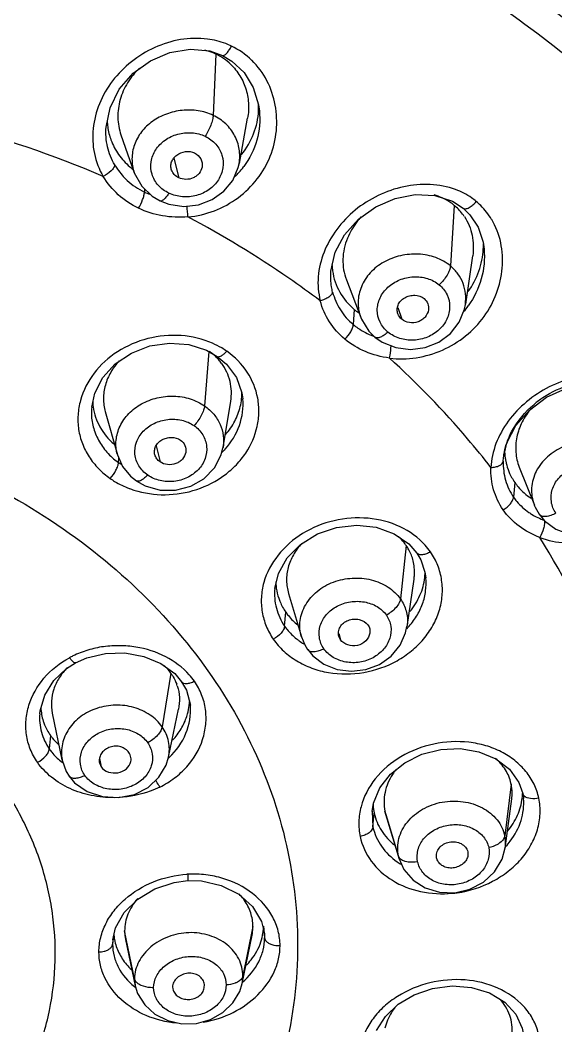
# Model space of a CAD drawing. Extents: x 0 to 1239, y 0 to 509.
# Drawn here: x 124.02 to 138.88, y 230.72 to 258.59 of the extents above; entities that cross this region are included whole.
import ezdxf

# ---------------------------------------------------------------- set-up
doc = ezdxf.new("R2010")
doc.units = 0
doc.header["$LTSCALE"] = 10
doc.header["$MEASUREMENT"] = 0
doc.layers.get('0').update_dxf_attribs({"linetype": 'CONTINUOUS'})

msp = doc.modelspace()

# ---------------------------------------------------------------- linework, layer by layer
at = {"color": 7, "linetype": 'Continuous'}
for p, q in [((128.735, 257.787), (129.277, 257.735)), ((129.277, 257.735), (129.633, 257.61)), ((129.633, 257.61), (129.633, 257.61)), ((130.655, 256.075), (130.655, 256.074)), ((130.099, 254.618), (130.326, 255.873)), ((126.817, 255.409), (127.186, 254.36)), ((130.093, 254.604), (130.095, 254.618)), ((127.902, 253.58), (127.902, 253.58)), ((136.01, 253.571), (136.31, 253.377)), ((136.31, 253.377), (136.31, 253.377)), ((136.376, 250.714), (136.571, 252.058)), ((136.886, 252.242), (136.886, 252.24)), ((133.068, 251.394), (133.465, 250.352)), ((136.367, 250.71), (136.367, 250.715)), ((133.464, 250.351), (133.464, 250.35)), ((133.858, 249.804), (133.858, 249.804)), ((129.19, 249.44), (129.487, 249.272)), ((129.487, 249.272), (129.487, 249.272)), ((130.196, 248.093), (130.196, 248.093)), ((126.004, 247.863), (126.004, 247.862)), ((129.647, 246.749), (129.859, 248.029)), ((126.38, 247.74), (126.718, 246.545)), ((129.647, 246.749), (129.645, 246.734)), ((137.425, 246.456), (137.521, 246.879)), ((137.419, 246.363), (137.425, 246.456)), ((137.425, 246.456), (137.426, 246.464)), ((137.861, 246.205), (138.281, 245.147)), ((127.243, 245.821), (127.242, 245.821)), ((138.417, 244.895), (138.416, 244.896)), ((134.391, 244.355), (134.801, 244.073)), ((134.725, 244.033), (134.711, 244.053)), ((134.738, 244.013), (134.725, 244.033)), ((134.801, 244.073), (135.023, 243.822)), ((135.023, 243.822), (135.023, 243.822)), ((134.753, 241.772), (134.944, 243.097)), ((135.273, 243.134), (135.273, 243.137)), ((131.081, 242.841), (131.081, 242.839)), ((131.464, 242.703), (131.822, 241.498)), ((134.71, 241.613), (134.747, 241.785)), ((132.906, 241.417), (132.861, 241.51)), ((131.994, 241.144), (131.993, 241.144)), ((125.56, 240.781), (125.56, 240.781)), ((128.499, 240.254), (128.499, 240.254)), ((128.137, 238.162), (128.41, 239.49)), ((128.741, 239.588), (128.74, 239.608)), ((124.911, 239.38), (125.18, 238.094)), ((125.183, 238.095), (125.186, 238.079)), ((126.221, 238.006), (126.269, 237.894)), ((125.377, 237.638), (125.377, 237.638)), ((137.637, 237.42), (137.632, 237.442)), ((137.473, 235.639), (137.653, 237.008)), ((137.958, 237.159), (137.958, 237.159)), ((137.98, 237.016), (137.98, 237.017)), ((133.781, 236.667), (133.78, 236.66)), ((133.782, 236.66), (133.821, 236.887)), ((134.137, 236.67), (134.161, 236.576)), ((134.161, 236.576), (134.532, 235.343)), ((136.435, 235.543), (136.439, 235.448)), ((137.387, 235.337), (137.472, 235.651)), ((135.576, 235.347), (135.57, 235.37)), ((130.468, 234.022), (130.714, 233.612)), ((130.714, 233.612), (130.795, 233.274)), ((126.589, 233.101), (126.667, 233.435)), ((126.59, 233.106), (126.589, 233.101)), ((126.943, 233.115), (127.214, 231.824)), ((130.177, 231.894), (130.451, 233.232)), ((130.794, 233.279), (130.795, 233.274)), ((127.212, 231.83), (127.213, 231.824)), ((128.247, 231.795), (128.252, 231.74)), ((129.126, 231.768), (129.135, 231.865))]:
    msp.add_line(p, q, dxfattribs=at)
at = {"color": 9, "linetype": 'Continuous'}
for p, q in [((129.447, 257.648), (129.373, 255.951)), ((128.278, 254.76), (128.419, 254.221)), ((127.472, 253.909), (127.469, 253.825)), ((136.058, 253.456), (135.953, 251.778)), ((134.49, 250.626), (134.604, 250.299)), ((133.286, 250.572), (133.26, 250.153)), ((129.249, 249.407), (129.134, 247.899)), ((127.797, 246.796), (127.9, 246.347)), ((126.749, 246.33), (126.756, 246.457)), ((137.736, 245.78), (137.704, 245.367)), ((134.725, 244.033), (134.568, 242.548)), ((131.355, 241.794), (131.385, 242.183)), ((132.855, 241.595), (132.906, 241.417)), ((128.2, 240.494), (127.959, 239.005)), ((124.858, 238.767), (124.829, 238.391)), ((126.223, 238.13), (126.269, 237.894)), ((137.637, 237.42), (137.459, 235.983)), ((133.78, 236.66), (133.805, 236.23)), ((134.512, 235.423), (134.137, 236.67)), ((133.805, 236.23), (133.84, 236.61)), ((134.532, 235.343), (134.512, 235.423)), ((127.193, 232.024), (126.918, 233.352)), ((130.476, 233.474), (130.198, 232.101)), ((130.769, 233.484), (130.8, 233.153)), ((126.599, 233.142), (126.584, 232.979)), ((126.589, 233.101), (126.584, 232.979)), ((130.795, 233.274), (130.8, 233.153))]:
    msp.add_line(p, q, dxfattribs=at)
at = {"color": 7, "linetype": 'Continuous'}
for points in [[(126.403, 255.627), (126.514, 256.163), (126.768, 256.675), (127.152, 257.119), (127.633, 257.464), (128.173, 257.692), (128.735, 257.787)], [(129.633, 257.61), (129.892, 257.457), (130.231, 257.139), (130.485, 256.726), (130.633, 256.241), (130.655, 256.075)], [(127.902, 253.58), (128.148, 253.488), (128.557, 253.429), (128.965, 253.474), (129.344, 253.617), (129.668, 253.847), (129.919, 254.149), (130.071, 254.506), (130.093, 254.604)], [(127.186, 254.36), (127.393, 253.985), (127.682, 253.709), (127.902, 253.58)], [(132.638, 251.633), (132.76, 252.155), (133.02, 252.643), (133.401, 253.077), (133.88, 253.42), (134.418, 253.649), (134.978, 253.756), (135.522, 253.731), (136.01, 253.571)], [(136.31, 253.377), (136.495, 253.195), (136.72, 252.849), (136.858, 252.436), (136.886, 252.24)], [(133.858, 249.804), (134.062, 249.663), (134.437, 249.513), (134.842, 249.464), (135.25, 249.518), (135.628, 249.669), (135.954, 249.907), (136.197, 250.219), (136.342, 250.581), (136.367, 250.71)], [(133.464, 250.35), (133.483, 250.304), (133.686, 249.974), (133.858, 249.804)], [(126.004, 247.863), (126.089, 248.248), (126.312, 248.684), (126.657, 249.064), (127.104, 249.362), (127.616, 249.559), (128.16, 249.638), (128.697, 249.596), (129.19, 249.44)], [(129.487, 249.272), (129.745, 249.053), (130.016, 248.682), (130.171, 248.26), (130.196, 248.093)], [(137.521, 246.879), (137.768, 247.353), (138.143, 247.784), (138.617, 248.139), (139.158, 248.385), (139.725, 248.508), (140.279, 248.504), (140.781, 248.375), (141.194, 248.123)], [(127.242, 245.821), (127.485, 245.685), (127.899, 245.567), (128.333, 245.563), (128.75, 245.672), (129.118, 245.882), (129.408, 246.18), (129.591, 246.545), (129.637, 246.736)], [(126.717, 246.545), (126.86, 246.221), (127.082, 245.95), (127.243, 245.821)], [(138.417, 244.895), (138.566, 244.718), (138.879, 244.485), (139.25, 244.342), (139.654, 244.299), (140.06, 244.355), (140.441, 244.509), (140.766, 244.753), (141.009, 245.068), (141.155, 245.429)], [(138.279, 245.151), (138.303, 245.093), (138.416, 244.896)], [(131.081, 242.839), (131.181, 243.253), (131.428, 243.685), (131.797, 244.061), (132.263, 244.35), (132.795, 244.53), (133.353, 244.593), (133.897, 244.535), (134.391, 244.355)], [(135.023, 243.822), (135.135, 243.629), (135.247, 243.295), (135.271, 243.137)], [(131.821, 241.5), (131.912, 241.278), (131.993, 241.144)], [(131.994, 241.144), (132.139, 240.97), (132.446, 240.739), (132.81, 240.593), (133.207, 240.543), (133.608, 240.591), (133.986, 240.732), (134.31, 240.962), (134.556, 241.264), (134.71, 241.613)], [(125.56, 240.781), (125.873, 240.919), (126.385, 241.041), (126.924, 241.054), (127.45, 240.958), (127.923, 240.761)], [(124.57, 239.367), (124.579, 239.449), (124.706, 239.884), (124.955, 240.286), (125.304, 240.617), (125.56, 240.781)], [(127.923, 240.761), (128.307, 240.478), (128.499, 240.254)], [(128.499, 240.254), (128.632, 240.017), (128.74, 239.608)], [(133.821, 236.887), (133.995, 237.314), (134.29, 237.695), (134.69, 238.01), (135.164, 238.244), (135.685, 238.379), (136.223, 238.402), (136.745, 238.316), (137.213, 238.121), (137.591, 237.829)], [(125.186, 238.079), (125.298, 237.767), (125.377, 237.638)], [(125.377, 237.638), (125.531, 237.456), (125.882, 237.21), (126.303, 237.071), (126.752, 237.044), (127.187, 237.132), (127.568, 237.327), (127.868, 237.605), (128.071, 237.945), (128.137, 238.164)], [(137.591, 237.829), (137.852, 237.463), (137.958, 237.159)], [(137.958, 237.159), (137.967, 237.115), (137.98, 237.017)], [(134.532, 235.343), (134.662, 235.055), (134.916, 234.757), (135.254, 234.541), (135.649, 234.423), (136.071, 234.407), (136.491, 234.502), (136.869, 234.703), (137.177, 234.99), (137.387, 235.337)], [(126.667, 233.435), (126.905, 233.858), (127.28, 234.231), (127.756, 234.518), (128.291, 234.695), (128.673, 234.744)], [(128.673, 234.744), (129.048, 234.734), (129.594, 234.611), (130.082, 234.365), (130.468, 234.022)], [(127.212, 231.83), (127.279, 231.614), (127.475, 231.299), (127.76, 231.042), (128.112, 230.863), (128.506, 230.774), (128.913, 230.787), (129.3, 230.894), (129.643, 231.085), (129.92, 231.351), (130.109, 231.673), (130.177, 231.894)], [(133.901, 230.586), (134.149, 230.976), (134.504, 231.316), (134.95, 231.579), (135.46, 231.751), (136.001, 231.823), (136.539, 231.783), (137.037, 231.63), (137.46, 231.378), (137.769, 231.046), (137.946, 230.656), (137.981, 230.457)]]:
    msp.add_lwpolyline(points, dxfattribs=at)
at = {"color": 9, "linetype": 'Continuous'}
for centre, radius, start, end in [((129.018, 256.039), 2.023, 45.3944, 64.7548), ((114.036, 225.335), 31.425, 66.9805, 75.2244), ((128.389, 255.912), 2.295, 317.7204, 322.6512), ((128.405, 255.899), 2.275, 322.658, 323.0288), ((128.374, 255.926), 2.315, 313.9297, 317.7228), ((128.305, 255.573), 1.938, 227.3264, 244.4386), ((128.348, 255.673), 2.047, 244.5465, 248.982), ((122.681, 252.806), 6.001, 3.1587, 6.0668), ((134.585, 252.031), 2.306, 319.0782, 323.7606), ((128.391, 247.426), 2.41, 59.6009, 66.3102), ((128.469, 247.563), 2.253, 55.2761, 59.5613), ((128.252, 248.016), 1.964, 317.0184, 317.476), ((128.259, 248.009), 1.953, 317.4761, 317.8674), ((127.795, 247.839), 1.836, 229.9291, 235.2642), ((128.22, 248.046), 2.007, 314.1052, 317.0094), ((127.807, 247.856), 1.857, 235.2703, 238.0864), ((127.971, 248.058), 2.616, 249.347, 252.328), ((127.28, 245.875), 0.0658, 235.3004, 245.9104), ((139.311, 245.56), 1.11, 200.8886, 201.6325), ((139.169, 246.456), 1.832, 235.4673, 238.9438), ((139.202, 246.51), 1.896, 238.9533, 244.0672), ((139.229, 246.567), 1.958, 244.0678, 250.0716), ((120.516, 233.063), 21.123, 21.2486, 31.9813), ((133.836, 242.756), 1.911, 34.9965, 42.0572), ((133.122, 243.26), 2.234, 316.5195, 317.6958), ((133.668, 241.929), 1.097, 352.397, 356.1891), ((132.846, 242.889), 1.854, 231.2438, 233.947), ((132.883, 242.941), 1.918, 233.9589, 238.7072), ((126.742, 238.362), 2.894, 115.7601, 117.8478), ((127.26, 239.155), 1.943, 35.0298, 41.7441), ((126.279, 239.449), 1.799, 231.057, 231.5794), ((126.791, 239.631), 2.006, 312.1449, 312.6162), ((126.297, 239.472), 1.827, 231.5825, 233.2651), ((136.47, 235.772), 1.012, 358.6725, 12.0451), ((136.017, 237.057), 2.009, 317.3243, 322.5573), ((136.456, 235.773), 1.026, 353.1266, 358.6136), ((135.492, 236.75), 1.798, 235.5833, 239.8656), ((128.833, 231.94), 2.986, 92.9746, 93.5711), ((135.731, 237.37), 2.991, 275.2452, 277.8009), ((128.158, 232.024), 0.965, 180.0038, 189.5216), ((129.163, 232.101), 1.035, 348.5619, 359.9483), ((128.405, 233.312), 1.936, 231.0512, 231.4438), ((128.413, 233.323), 1.95, 231.4445, 232.4387), ((128.157, 232.024), 0.964, 189.5364, 191.6268)]:
    msp.add_arc(centre, radius, start, end, dxfattribs=at)
at = {"color": 7, "linetype": 'Continuous'}
for centre, radius, start, end in [((128.767, 256.221), 1.581, 62.5207, 64.4961), ((128.763, 256.214), 1.589, 58.091, 62.5191), ((128.767, 256.221), 1.581, 48.6079, 58.1005), ((128.512, 256.192), 2.123, 356.9668, 0.0979), ((128.509, 256.192), 2.126, 0.0971, 1.36), ((128.269, 255.883), 1.837, 182.2168, 182.922), ((128.246, 255.882), 1.815, 182.9138, 187.8295), ((128.176, 255.871), 1.744, 187.7994, 200.1105), ((128.339, 256.012), 1.958, 229.3966, 232.281), ((135.151, 252.358), 1.424, 47.4797, 50.4316), ((135.144, 252.351), 1.434, 33.6037, 47.4756), ((134.771, 252.353), 2.096, 357.0769, 359.773), ((134.796, 252.353), 2.07, 359.7755, 0.956), ((134.351, 251.879), 1.685, 181.9382, 183.1523), ((134.349, 251.879), 1.682, 183.1522, 188.1312), ((134.429, 251.956), 1.795, 230.453, 235.0742), ((128.387, 248.17), 1.522, 48.3243, 50.8595), ((128.417, 248.204), 1.477, 40.9575, 48.3282), ((128.442, 248.227), 1.443, 36.0668, 40.9351), ((128.487, 248.278), 1.685, 346.2954, 353.8222), ((128.539, 248.272), 1.633, 353.8296, 1.0567), ((140.08, 245.804), 2.8, 123.8631, 130.2504), ((127.566, 248.079), 1.535, 181.6655, 187.7849), ((139.346, 246.251), 1.934, 161.3409, 162.6076), ((139.385, 246.237), 1.975, 159.8299, 161.34), ((139.099, 246.692), 1.645, 181.411, 182.3213), ((139.097, 246.692), 1.643, 182.3214, 182.7418), ((139.092, 246.692), 1.637, 182.7405, 187.7586), ((139.084, 246.691), 1.63, 187.7621, 191.2487), ((133.687, 243.3), 1.27, 13.8483, 28.8379), ((133.685, 243.308), 1.566, 353.889, 358.8137), ((132.631, 243.063), 1.522, 181.5212, 182.9849), ((132.638, 243.063), 1.529, 182.9891, 188.074), ((132.664, 243.068), 1.556, 188.1063, 198.7646), ((127.076, 239.708), 1.371, 33.0867, 34.943), ((127.152, 239.745), 1.287, 17.8125, 19.978), ((127.169, 239.784), 1.552, 353.0151, 353.7294), ((127.186, 239.782), 1.535, 353.7245, 357.3017), ((135.67, 236.82), 1.581, 140.7231, 146.7638), ((136.461, 237.169), 1.203, 0.1102, 12.0378), ((136.427, 237.17), 1.237, 352.4613, 0.046), ((136.442, 237.206), 1.514, 353.2847, 358.2364), ((135.214, 236.898), 1.405, 180.1458, 189.6964), ((135.139, 236.887), 1.328, 189.7729, 192.0395), ((128.485, 233.166), 1.617, 138.1619, 138.5942), ((129.06, 233.355), 1.448, 42.575, 44.9534), ((129.087, 233.379), 1.412, 35.5345, 42.5933), ((128.07, 233.352), 1.153, 180.0002, 180.7795), ((128.093, 233.353), 1.176, 180.8202, 191.6908), ((129.237, 233.477), 1.24, 348.5992, 357.5764), ((129.278, 233.474), 1.198, 357.6178, 359.9989), ((129.399, 233.487), 1.37, 351.4454, 357.3265), ((127.945, 233.344), 1.328, 183.1431, 190.1638), ((127.982, 233.351), 1.366, 190.1752, 198.4172), ((129.33, 233.498), 1.44, 341.6119, 351.3954), ((135.728, 230.199), 1.668, 141.001, 141.9705)]:
    msp.add_arc(centre, radius, start, end, dxfattribs=at)
at = {"color": 9, "linetype": 'Continuous'}
for points, start_tangent, end_tangent in [([(154.731, 254.629), (153.503, 258.247), (151.727, 261.69), (149.427, 264.922), (146.634, 267.914), (143.382, 270.633), (139.716, 273.049), (131.335, 276.854)], (-0.248722, 0.968575), (-0.946164, 0.323686)), ([(153.884, 234.41), (154.047, 237.885), (153.773, 241.354), (153.06, 244.792), (151.926, 248.143), (150.382, 251.364), (148.429, 254.452), (143.437, 260.041), (140.446, 262.478), (137.146, 264.659), (133.609, 266.538), (129.862, 268.1), (121.852, 270.234), (113.487, 270.953)], (0.108919, 0.994051), (-1, -0.000266)), ([(119.895, 204.632), (126.887, 206.159), (133.416, 208.728), (139.258, 212.251), (144.21, 216.605), (148.103, 221.641), (150.801, 227.186), (152.212, 233.047), (152.287, 239.022), (151.023, 244.906), (148.464, 250.495), (144.698, 255.597), (139.855, 260.035), (137.081, 261.957), (134.103, 263.657), (127.639, 266.337), (120.688, 267.983), (113.487, 268.538)], (0.990632, 0.136562), (-1, 0)), ([(119.824, 204.842), (126.749, 206.353), (133.216, 208.896), (139.002, 212.384), (143.908, 216.696), (147.764, 221.683), (150.438, 227.174), (151.836, 232.978), (151.911, 238.896), (150.66, 244.724), (148.126, 250.259), (144.397, 255.312), (139.601, 259.708), (136.854, 261.611), (133.905, 263.295), (127.503, 265.949), (120.619, 267.579), (113.487, 268.129)], (0.990658, 0.136371), (-1, 0)), ([(131.709, 267.65), (136.946, 265.059), (141.68, 261.832), (145.747, 258.079), (149.107, 253.835), (151.653, 249.246), (153.334, 244.383), (154.117, 239.362), (153.976, 234.308)], (0.924076, -0.38221), (-0.1181, -0.993002)), ([(150.855, 237.389), (150.537, 240.331), (149.881, 243.234), (148.892, 246.072), (147.58, 248.819), (144.037, 253.941), (139.381, 258.413), (133.781, 262.073), (127.442, 264.786), (120.594, 266.455), (113.487, 267.018)], (-0.050016, 0.998748), (-1, 0)), ([(113.487, 266.18), (120.374, 265.645), (127.019, 264.059), (133.19, 261.478), (138.671, 257.991), (143.269, 253.722), (146.824, 248.819), (148.17, 246.183), (149.212, 243.454), (149.939, 240.657), (150.347, 237.816)], (1, 0), (0.085984, -0.996297)), ([(129.213, 258.064), (128.471, 258.049), (127.752, 257.828), (127.108, 257.436), (126.582, 256.906), (126.219, 256.273), (126.046, 255.585), (126.078, 254.895), (126.325, 254.258)], (-0.991656, 0.128913), (0.514368, -0.857569)), ([(129.881, 257.869), (129.722, 257.938), (129.215, 258.064)], (-0.899778, 0.436349), (-0.992255, 0.124218)), ([(129.633, 257.61), (129.682, 257.617), (129.713, 257.639), (129.748, 257.673), (129.818, 257.764), (129.881, 257.869)], (0.902973, -0.429696), (0.468408, 0.883512)), ([(128.674, 253.137), (129.408, 253.308), (130.065, 253.669), (130.595, 254.187), (130.957, 254.821), (131.125, 255.521), (131.093, 256.235), (130.865, 256.908), (130.441, 257.479)], (0.996257, 0.086445), (-0.718443, 0.695585)), ([(129.373, 255.951), (128.956, 256.079), (128.511, 256.089), (128.078, 255.986), (127.69, 255.782), (127.384, 255.491), (127.19, 255.134), (127.122, 254.746), (127.186, 254.361)], (-0.902464, 0.430765), (0.329976, -0.943989)), ([(129.373, 255.951), (129.355, 255.831), (129.306, 255.677), (129.153, 255.371)], (-0.043799, -0.99904), (-0.538137, -0.842857)), ([(130.095, 254.618), (130.095, 255.013), (129.969, 255.388), (129.723, 255.712), (129.373, 255.951)], (0.163738, 0.986504), (-0.902733, 0.430201)), ([(130.655, 256.074), (130.586, 255.267), (130.222, 254.532)], (0.093139, -0.995653), (-0.601412, -0.798939)), ([(126.644, 254.575), (126.444, 255.079), (126.403, 255.627)], (-0.511849, 0.859076), (0.066556, 0.997783)), ([(128.147, 253.794), (127.851, 254.014), (127.678, 254.32), (127.653, 254.664), (127.779, 254.996), (128.038, 255.263), (128.389, 255.429), (128.78, 255.468), (129.153, 255.371)], (-0.902552, 0.430581), (0.902541, -0.430603)), ([(129.153, 255.371), (129.447, 255.15), (129.617, 254.843), (129.643, 254.498), (129.518, 254.166), (129.261, 253.897), (128.911, 253.731), (128.519, 253.695), (128.147, 253.794)], (0.902541, -0.430603), (-0.902552, 0.430581)), ([(126.644, 254.575), (126.613, 254.5), (126.541, 254.413), (126.325, 254.258)], (-0.17953, -0.983752), (-0.887591, -0.460632)), ([(126.644, 254.575), (126.719, 254.46), (126.991, 254.148)], (0.510807, -0.859696), (0.735229, -0.677819)), ([(127.303, 253.377), (126.743, 253.752), (126.325, 254.258)], (-0.901818, 0.432115), (-0.52037, 0.853941)), ([(136.094, 253.894), (135.393, 254.036), (134.66, 253.973), (133.95, 253.728), (133.314, 253.325), (132.8, 252.786), (132.448, 252.156), (132.287, 251.48), (132.344, 250.81)], (-0.937115, 0.34902), (0.254361, -0.967109)), ([(127.302, 253.377), (127.418, 253.615), (127.454, 253.73), (127.469, 253.825)], (0.524664, 0.851309), (0.043574, 0.99905)), ([(128.147, 253.794), (128.079, 253.699), (128.009, 253.623), (127.977, 253.598), (127.948, 253.582), (127.902, 253.58)], (-0.538123, -0.842866), (-0.902597, 0.430486)), ([(136.671, 253.564), (136.54, 253.664), (136.096, 253.893)], (-0.766553, 0.64218), (-0.938841, 0.344352)), ([(128.674, 253.137), (127.965, 253.167), (127.303, 253.377)], (-0.996393, -0.084857), (-0.904125, 0.427268)), ([(136.31, 253.377), (136.375, 253.361), (136.421, 253.372), (136.471, 253.395), (136.577, 253.47), (136.671, 253.564)], (0.77065, -0.637259), (0.656821, 0.754047)), ([(137.095, 253.067), (136.793, 253.454), (136.671, 253.564)], (-0.506765, 0.862085), (-0.774722, 0.632302)), ([(132.344, 250.809), (131.471, 251.438), (128.674, 253.137)], (-0.799947, 0.600071), (-0.882838, 0.469677)), ([(134.261, 249.225), (135.007, 249.235), (135.73, 249.446), (136.373, 249.836), (136.886, 250.374), (137.231, 251.019), (137.388, 251.719), (137.348, 252.421), (137.097, 253.066)], (0.991481, -0.130249), (-0.513958, 0.857815)), ([(135.953, 251.778), (135.545, 252.009), (135.065, 252.104), (134.569, 252.06), (134.33, 251.988), (134.106, 251.884), (133.731, 251.588), (133.485, 251.203), (133.391, 250.776), (133.464, 250.351)], (-0.770754, 0.637133), (0.353778, -0.935329)), ([(136.886, 252.24), (136.81, 251.423), (136.445, 250.668)], (0.093439, -0.995625), (-0.591207, -0.80652)), ([(135.953, 251.778), (135.927, 251.664), (135.858, 251.522), (135.642, 251.256)], (-0.0626, -0.998039), (-0.735277, -0.677767)), ([(136.367, 250.715), (136.372, 251.009), (136.304, 251.294), (136.163, 251.555), (135.953, 251.778)], (0.137916, 0.990444), (-0.771116, 0.636695)), ([(132.686, 251.055), (132.656, 251.196), (132.638, 251.633)], (-0.253872, 0.967238), (0.08345, 0.996512)), ([(134.219, 249.944), (134, 250.22), (133.924, 250.552), (134.001, 250.891), (134.219, 251.185), (134.544, 251.39), (134.928, 251.475), (135.314, 251.43), (135.642, 251.256)], (-0.770874, 0.636987), (0.770857, -0.637008)), ([(135.642, 251.256), (135.859, 250.98), (135.931, 250.646), (135.855, 250.307), (135.639, 250.012), (135.315, 249.806), (134.931, 249.721), (134.546, 249.769), (134.219, 249.944)], (0.770857, -0.637008), (-0.770874, 0.636987)), ([(132.686, 251.055), (132.655, 250.987), (132.579, 250.915), (132.468, 250.853), (132.344, 250.81)], (-0.148669, -0.988887), (-0.966869, -0.255272)), ([(132.686, 251.055), (132.9, 250.562), (133.26, 250.153)], (0.253179, -0.967419), (0.770521, -0.637415)), ([(133.025, 249.748), (132.598, 250.23), (132.344, 250.809)], (-0.76952, 0.638623), (-0.260966, 0.965348)), ([(133.025, 249.748), (133.189, 249.956), (133.239, 250.062), (133.26, 250.153)], (0.720815, 0.693128), (0.062281, 0.998059)), ([(133.26, 250.153), (133.386, 250.057), (133.816, 249.835)], (0.771206, -0.636585), (0.937817, -0.347131)), ([(129.359, 249.633), (128.482, 249.847), (127.562, 249.763), (126.721, 249.399), (126.069, 248.803), (125.694, 248.051), (125.625, 247.648), (125.643, 247.244), (125.747, 246.854), (125.932, 246.49), (126.192, 246.165), (126.516, 245.888)], (-0.915615, 0.402057), (0.815485, -0.578778)), ([(134.261, 249.225), (133.596, 249.404), (133.025, 249.748)], (-0.991182, 0.132507), (-0.77296, 0.634455)), ([(134.219, 249.944), (134.115, 249.861), (134.011, 249.803), (133.963, 249.788), (133.921, 249.783), (133.858, 249.804)], (-0.735269, -0.677775), (-0.770539, 0.637393)), ([(134.261, 249.225), (134.278, 249.303), (134.308, 249.568)], (0.231504, 0.972834), (0.034857, 0.999392)), ([(127.177, 245.566), (128.044, 245.437), (128.92, 245.584), (129.696, 245.986), (130.016, 246.268), (130.277, 246.593), (130.593, 247.332), (130.641, 247.723), (130.609, 248.112), (130.316, 248.836), (129.752, 249.414)], (0.952782, -0.303657), (-0.82072, 0.571331)), ([(129.487, 249.272), (129.603, 249.288), (129.679, 249.343), (129.752, 249.415)], (0.821554, -0.570131), (0.668569, 0.74365)), ([(137.077, 246.191), (136.431, 246.985), (134.261, 249.225)], (-0.6145, 0.788917), (-0.73942, 0.673244)), ([(141.435, 248.394), (140.822, 248.679), (140.124, 248.771), (139.398, 248.683), (138.694, 248.425), (138.065, 248.011), (137.558, 247.474), (137.216, 246.853), (137.077, 246.192)], (-0.823016, 0.568018), (-0.037895, -0.999282)), ([(126.717, 246.548), (126.682, 246.946), (126.792, 247.338), (127.034, 247.685), (127.388, 247.954), (127.817, 248.121), (128.28, 248.169), (128.734, 248.093), (129.134, 247.899)], (-0.272289, 0.962216), (0.821714, -0.5699)), ([(129.708, 246.698), (130.101, 247.359), (130.196, 248.093)], (0.670847, 0.741596), (-0.092319, 0.995729)), ([(113.487, 248.023), (117.044, 247.734), (120.463, 246.877), (123.614, 245.485), (126.376, 243.612), (128.643, 241.329), (130.328, 238.725), (131.365, 235.899), (131.715, 232.96)], (1, 0), (0, -1)), ([(126.004, 247.862), (126.016, 247.464), (126.128, 247.083), (126.33, 246.734), (126.613, 246.433)], (-0.094017, -0.995571), (0.765182, -0.643814)), ([(129.134, 247.899), (129.108, 247.781), (129.043, 247.633), (128.843, 247.353)], (-0.076097, -0.9971), (-0.683966, -0.729514)), ([(129.134, 247.899), (129.389, 247.667), (129.565, 247.386), (129.653, 247.073), (129.647, 246.749)], (0.821795, -0.569784), (-0.163781, -0.986497)), ([(127.557, 245.981), (127.313, 246.236), (127.204, 246.557), (127.247, 246.894), (127.435, 247.195), (127.739, 247.415), (128.112, 247.522), (128.5, 247.502), (128.843, 247.353)], (-0.821759, 0.569835), (0.821772, -0.569817)), ([(128.843, 247.353), (129.085, 247.096), (129.191, 246.774), (129.148, 246.438), (128.962, 246.136), (128.66, 245.914), (128.287, 245.807), (127.899, 245.83), (127.557, 245.981)], (0.821772, -0.569817), (-0.821759, 0.569835)), ([(138.433, 244.251), (139.139, 244.103), (139.879, 244.155), (140.592, 244.397), (141.221, 244.812), (141.718, 245.365), (142.054, 246.011), (142.205, 246.701), (142.144, 247.38)], (0.936744, -0.350015), (-0.255207, 0.966886)), ([(141.002, 246.341), (140.644, 246.675), (140.16, 246.867), (139.62, 246.901), (139.09, 246.77), (138.642, 246.484), (138.332, 246.085), (138.204, 245.625), (138.274, 245.164)], (-0.572619, 0.819822), (0.35655, -0.934276)), ([(126.516, 245.888), (126.678, 246.115), (126.729, 246.235), (126.749, 246.33)], (0.683656, 0.729805), (0.056407, 0.998408)), ([(137.416, 245.019), (137.151, 245.577), (137.077, 246.191)], (-0.570622, 0.821213), (0.031429, 0.999506)), ([(137.077, 246.192), (137.204, 246.208), (137.315, 246.246), (137.39, 246.301), (137.419, 246.363)], (0.999079, 0.042912), (0.103486, 0.994631)), ([(137.419, 246.363), (137.481, 245.84), (137.704, 245.367)], (-0.035731, -0.999361), (0.572383, -0.819986)), ([(138.878, 244.926), (138.752, 245.239), (138.778, 245.578), (138.951, 245.889), (139.246, 246.128), (139.616, 246.256), (140.007, 246.257), (140.36, 246.131), (140.621, 245.894)], (-0.572751, 0.819729), (0.572727, -0.819746)), ([(126.516, 245.888), (126.641, 245.807), (127.049, 245.61)], (0.821921, -0.569601), (0.935698, -0.352803)), ([(127.557, 245.981), (127.473, 245.901), (127.388, 245.841), (127.311, 245.811), (127.253, 245.815)], (-0.683992, -0.72949), (-0.912724, 0.408577)), ([(137.416, 245.02), (137.616, 245.188), (137.678, 245.281), (137.704, 245.367)], (0.86221, 0.506551), (0.077371, 0.997002)), ([(137.704, 245.367), (137.794, 245.249), (138.131, 244.947)], (0.573149, -0.819451), (0.82372, -0.566997)), ([(138.433, 244.251), (137.856, 244.566), (137.416, 245.019)], (-0.935825, 0.352464), (-0.575801, 0.81759)), ([(135.254, 244.036), (134.556, 244.547), (133.672, 244.783), (132.727, 244.717), (131.853, 244.361), (131.172, 243.76), (130.777, 243), (130.71, 242.592), (130.733, 242.185), (130.845, 241.794), (131.041, 241.432)], (-0.669355, 0.742943), (0.562873, -0.826543)), ([(138.878, 244.926), (138.738, 244.864), (138.599, 244.833), (138.537, 244.834), (138.485, 244.845), (138.417, 244.895)], (-0.874355, -0.485287), (-0.573703, 0.819063)), ([(138.562, 244.726), (138.559, 244.627), (138.534, 244.501), (138.433, 244.251)], (0.097615, -0.995224), (-0.489157, -0.872196)), ([(131.041, 241.432), (131.33, 241.104), (131.691, 240.834), (132.11, 240.633), (132.572, 240.51), (133.549, 240.513), (134.473, 240.837), (134.871, 241.107), (135.206, 241.436), (135.466, 241.811), (135.641, 242.218), (135.724, 242.642), (135.71, 243.066), (135.602, 243.475), (135.401, 243.852)], (0.578023, -0.81602), (-0.570186, 0.821516)), ([(135.401, 243.852), (135.289, 243.8), (135.176, 243.773), (135.081, 243.781), (135.023, 243.822)], (-0.868114, -0.496364), (-0.571465, 0.820626)), ([(131.822, 241.5), (131.786, 241.95), (131.839, 242.174), (131.939, 242.387), (132.261, 242.758), (132.472, 242.904), (132.71, 243.015), (133.231, 243.125), (133.757, 243.079), (134.223, 242.878), (134.414, 242.727), (134.568, 242.548)], (-0.283461, 0.958984), (0.572662, -0.819792)), ([(134.775, 241.756), (135.012, 242.071), (135.179, 242.412), (135.266, 242.77), (135.271, 243.134)], (0.673058, 0.73959), (-0.094152, 0.995558)), ([(131.081, 242.839), (131.125, 242.293), (131.355, 241.794)], (-0.092422, -0.99572), (0.572704, -0.819762)), ([(134.568, 242.548), (134.533, 242.438), (134.445, 242.312), (134.176, 242.101)], (-0.104996, -0.994473), (-0.880716, -0.473645)), ([(134.568, 242.548), (134.725, 242.216), (134.762, 241.856)], (0.572754, -0.819728), (-0.066322, -0.997798)), ([(132.444, 241.169), (132.318, 241.478), (132.344, 241.811), (132.517, 242.116), (132.81, 242.347), (133.178, 242.469), (133.566, 242.465), (133.917, 242.337), (134.176, 242.101)], (-0.572707, 0.81976), (0.572727, -0.819746)), ([(134.176, 242.101), (134.299, 241.791), (134.27, 241.458), (134.097, 241.153), (133.806, 240.92), (133.439, 240.796), (133.05, 240.8), (132.701, 240.93), (132.444, 241.169)], (0.572728, -0.819746), (-0.572707, 0.81976)), ([(131.355, 241.794), (131.328, 241.706), (131.259, 241.604), (131.041, 241.432)], (-0.077382, -0.997002), (-0.880479, -0.474085)), ([(131.355, 241.794), (131.427, 241.698), (131.685, 241.443)], (0.572704, -0.819762), (0.779753, -0.626087)), ([(128.71, 240.449), (128.057, 240.947), (127.23, 241.215), (126.785, 241.253), (126.336, 241.226), (125.897, 241.13), (125.484, 240.969)], (-0.665285, 0.746589), (-0.900618, -0.434611)), ([(132.444, 241.169), (132.307, 241.109), (132.172, 241.082), (132.061, 241.094), (131.994, 241.144)], (-0.880733, -0.473613), (-0.573258, 0.819375)), ([(124.501, 238.021), (124.302, 238.389), (124.196, 238.785), (124.184, 239.194), (124.263, 239.601), (124.678, 240.349), (125.39, 240.921)], (-0.572161, 0.820141), (0.880153, 0.474691)), ([(125.56, 240.781), (125.532, 240.781), (125.492, 240.806), (125.444, 240.854), (125.39, 240.921)], (-0.881565, -0.472064), (-0.586501, 0.809949)), ([(127.895, 237.336), (128.301, 237.587), (128.642, 237.9), (129.082, 238.657), (129.168, 239.072), (129.16, 239.489), (129.054, 239.895), (128.851, 240.271)], (0.891286, 0.453442), (-0.573617, 0.819124)), ([(128.499, 240.254), (128.552, 240.215), (128.635, 240.204), (128.739, 240.224), (128.851, 240.271)], (0.571638, -0.820506), (0.885835, 0.464001)), ([(127.959, 239.005), (127.624, 239.331), (127.174, 239.54), (126.662, 239.604), (126.151, 239.517), (125.701, 239.289), (125.372, 238.945), (125.193, 238.531), (125.183, 238.095)], (-0.572441, 0.819946), (0.185152, -0.98271)), ([(128.149, 238.155), (128.619, 238.825), (128.741, 239.588)], (0.735905, 0.677085), (-0.086277, 0.996271)), ([(124.565, 239.368), (124.61, 238.859), (124.829, 238.391)], (-0.07919, -0.99686), (0.572683, -0.819777)), ([(125.815, 237.657), (125.692, 237.967), (125.721, 238.298), (125.895, 238.6), (126.188, 238.828), (126.558, 238.947), (126.948, 238.939), (127.299, 238.805), (127.558, 238.564)], (-0.572728, 0.819746), (0.572748, -0.819731)), ([(127.959, 239.005), (127.919, 238.895), (127.828, 238.771), (127.558, 238.564)], (-0.159798, -0.98715), (-0.886969, -0.461828)), ([(128.137, 238.164), (128.136, 238.6), (127.959, 239.005)], (0.201976, 0.97939), (-0.572825, 0.819678)), ([(138.406, 237.028), (138.271, 237.417), (138.045, 237.769), (137.739, 238.07), (137.364, 238.311), (136.934, 238.481), (136.467, 238.575), (135.491, 238.528), (134.58, 238.173), (133.87, 237.564), (133.473, 236.789), (133.413, 236.375), (133.448, 235.965)], (-0.206452, 0.978457), (0.197696, -0.980263)), ([(124.501, 238.021), (124.728, 238.195), (124.799, 238.297), (124.829, 238.391)], (0.890666, 0.454658), (0.077383, 0.997001)), ([(124.829, 238.391), (124.898, 238.299), (125.149, 238.05)], (0.57273, -0.819744), (0.777768, -0.628551)), ([(127.558, 238.564), (127.683, 238.255), (127.657, 237.924), (127.484, 237.622), (127.189, 237.396), (126.819, 237.278), (126.428, 237.287), (126.076, 237.419), (125.815, 237.657)], (0.572748, -0.819731), (-0.572727, 0.819746)), ([(126.627, 237.041), (125.994, 237.103), (125.403, 237.294), (124.893, 237.605), (124.501, 238.021)], (-0.999974, -0.007195), (-0.572465, 0.819929)), ([(125.815, 237.657), (125.683, 237.602), (125.551, 237.576), (125.444, 237.589), (125.377, 237.638)], (-0.886982, -0.461805), (-0.575173, 0.818032)), ([(127.895, 237.336), (127.867, 237.379), (127.785, 237.529)], (-0.558562, 0.829463), (-0.436258, 0.899822)), ([(127.895, 237.336), (127.629, 237.221), (126.766, 237.045)], (-0.894577, -0.446914), (-0.998601, -0.052877)), ([(134.512, 235.423), (134.526, 235.91), (134.76, 236.366), (135.182, 236.719), (135.724, 236.918), (136.306, 236.93), (136.84, 236.758), (137.246, 236.427), (137.38, 236.215), (137.459, 235.983)], (-0.208666, 0.977987), (0.20864, -0.977993)), ([(136.137, 234.406), (137.124, 234.724), (137.552, 235), (137.912, 235.34), (138.186, 235.73), (138.364, 236.154), (138.439, 236.593), (138.406, 237.028)], (0.990742, 0.135758), (-0.206215, 0.978507)), ([(137.612, 235.836), (137.912, 236.409), (137.98, 237.016)], (0.607469, 0.794343), (-0.092961, 0.99567)), ([(138.001, 237.087), (137.985, 237.104), (137.958, 237.159)], (-0.726416, 0.687255), (-0.209974, 0.977707)), ([(138.406, 237.028), (138.178, 237.015), (138.001, 237.087)], (-0.974786, -0.223141), (-0.726416, 0.687255)), ([(133.805, 236.23), (133.696, 236.07), (133.579, 236.005), (133.449, 235.966)], (-0.090076, -0.995935), (-0.980638, -0.195828)), ([(133.805, 236.23), (134.042, 235.694), (134.476, 235.267)], (0.20865, -0.97799), (0.824896, -0.565285)), ([(135.044, 235.266), (135.052, 235.592), (135.209, 235.898), (135.491, 236.137), (135.853, 236.273), (136.242, 236.284), (136.598, 236.172), (136.87, 235.953), (136.961, 235.813), (137.014, 235.658)], (-0.208653, 0.97799), (0.208679, -0.977984)), ([(133.448, 235.965), (133.759, 235.282), (134.342, 234.751), (135.124, 234.442), (136.005, 234.391)], (0.208664, -0.977987), (0.995811, 0.091441)), ([(137.459, 235.983), (137.447, 235.936), (137.324, 235.789)], (-0.123197, -0.992382), (-0.803353, -0.595503)), ([(137.014, 235.658), (137.003, 235.332), (136.842, 235.027), (136.561, 234.787), (136.199, 234.65), (135.811, 234.636), (135.455, 234.748), (135.185, 234.969), (135.044, 235.266)], (0.20868, -0.977984), (-0.208653, 0.97799)), ([(150.441, 235.643), (150.207, 232.212), (149.508, 228.824), (148.353, 225.523), (146.756, 222.35), (144.738, 219.345), (142.324, 216.547), (139.545, 213.99), (136.435, 211.708)], (0, -1), (-0.83663, -0.547769)), ([(137.324, 235.789), (137.255, 235.744), (137.014, 235.658)], (-0.803353, -0.595503), (-0.980753, -0.195252)), ([(134.55, 235.357), (134.537, 235.373), (134.512, 235.423)], (-0.668908, 0.743345), (-0.288111, 0.957597)), ([(134.702, 235.271), (134.655, 235.287), (134.55, 235.357)], (-0.962326, 0.271899), (-0.668908, 0.743345)), ([(135.044, 235.266), (134.783, 235.255), (134.702, 235.271)], (-0.98076, -0.195217), (-0.962326, 0.271899)), ([(126.205, 232.766), (126.254, 233.164), (126.396, 233.549), (126.625, 233.907), (126.929, 234.227), (127.714, 234.708), (128.647, 234.92)], (0.007507, 0.999972), (0.998058, 0.062286)), ([(128.673, 234.744), (128.675, 234.747), (128.677, 234.756), (128.678, 234.771), (128.678, 234.791), (128.679, 234.817), (128.679, 234.848), (128.678, 234.922)], (0.998457, 0.055537), (-0.022577, 0.999745)), ([(131.228, 232.94), (131.177, 233.346), (131.027, 233.731), (130.468, 234.383), (129.645, 234.804), (129.171, 234.904), (128.678, 234.922)], (0.001337, 0.999999), (-0.999111, -0.042149)), ([(130.198, 232.101), (130.082, 232.571), (129.759, 232.965), (129.273, 233.219), (128.701, 233.3), (128.13, 233.187), (127.645, 232.905), (127.313, 232.499), (127.223, 232.266), (127.193, 232.024)], (0.000077, 1), (-0.00001, -1)), ([(130.187, 231.926), (130.636, 232.496), (130.758, 232.819), (130.8, 233.153)], (0.749071, 0.66249), (-0.000033, 1)), ([(130.8, 233.153), (130.839, 233.067), (130.906, 233.012), (130.999, 232.97), (131.228, 232.94)], (0.092663, -0.995697), (0.999183, 0.040407)), ([(131.715, 232.96), (131.365, 230.022), (130.328, 227.197), (128.644, 224.592), (126.377, 222.31), (123.615, 220.436), (120.463, 219.044), (117.044, 218.187), (113.487, 217.897)], (0, -1), (-1, 0)), ([(126.205, 232.766), (126.347, 232.785), (126.44, 232.818), (126.514, 232.864), (126.563, 232.919), (126.584, 232.979)], (0.999583, 0.028892), (0.092664, 0.995697)), ([(128.357, 230.793), (127.519, 231.003), (126.83, 231.441), (126.369, 232.051), (126.247, 232.401), (126.205, 232.766)], (-0.995768, 0.091907), (0.00035, 1)), ([(126.584, 232.979), (126.625, 232.651), (126.744, 232.338), (127.188, 231.806)], (-0.000038, -1), (0.777707, -0.628627)), ([(129.098, 230.821), (129.93, 231.091), (130.612, 231.577), (131.067, 232.218), (131.187, 232.574), (131.228, 232.94)], (0.986965, 0.160935), (-0.001183, 0.999999)), ([(127.723, 231.776), (127.801, 232.096), (128.022, 232.371), (128.348, 232.562), (128.731, 232.641), (129.114, 232.593), (129.44, 232.426), (129.658, 232.166), (129.734, 231.851)], (0, 1), (0.000028, -1)), ([(127.252, 231.92), (127.23, 231.945), (127.193, 232.024)], (-0.702541, 0.711644), (-0.202768, 0.979227)), ([(127.375, 231.838), (127.339, 231.856), (127.252, 231.92)], (-0.91054, 0.413421), (-0.702541, 0.711644)), ([(130.05, 231.931), (129.979, 231.898), (129.734, 231.851)], (-0.876898, -0.480676), (-0.999289, -0.037712)), ([(130.117, 231.976), (130.102, 231.964), (130.05, 231.931)], (-0.763844, -0.645401), (-0.876898, -0.480676)), ([(130.198, 232.101), (130.188, 232.069), (130.117, 231.976)], (-0.198537, -0.980093), (-0.763844, -0.645401)), ([(138.406, 229.766), (138.442, 230.169), (138.379, 230.563), (138.223, 230.932), (137.979, 231.263), (137.27, 231.762), (136.361, 231.99), (135.385, 231.909), (134.487, 231.535), (134.112, 231.251), (133.807, 230.916), (133.584, 230.544), (133.448, 230.148)], (0.210001, 0.977701), (-0.218531, -0.97583)), ([(127.723, 231.776), (127.635, 231.777), (127.375, 231.838)], (-0.99929, -0.037686), (-0.91054, 0.413421)), ([(129.734, 231.851), (129.658, 231.531), (129.44, 231.254), (129.114, 231.063), (128.731, 230.987), (128.348, 231.036), (128.022, 231.203), (127.802, 231.462), (127.723, 231.776)], (0.000028, -1), (0, 1))]:
    msp.add_spline(points, degree=3, dxfattribs=dict(at, start_tangent=start_tangent, end_tangent=end_tangent))
at = {"color": 7, "linetype": 'Continuous'}
for points, start_tangent, end_tangent in [([(113.487, 267.423), (120.843, 266.824), (127.915, 265.051), (134.433, 262.172), (140.145, 258.298), (144.834, 253.577), (148.318, 248.19), (150.463, 242.346), (151.187, 236.268)], (1, 0), (-0.000029, -1)), ([(129.447, 257.648), (129.373, 257.681), (129.141, 257.758)], (-0.902562, 0.43056), (-0.969973, 0.243212)), ([(129.813, 257.407), (130.089, 257.087), (130.271, 256.709), (130.352, 256.296), (130.328, 255.873)], (0.749911, -0.661539), (-0.179059, -0.983838)), ([(127.332, 257.257), (127, 256.854), (126.795, 256.386), (126.731, 255.892), (126.817, 255.409)], (-0.730195, -0.683238), (0.331937, -0.943302)), ([(130.161, 254.867), (130.496, 255.44), (130.632, 256.08)], (0.633322, 0.773888), (0.052938, 0.998598)), ([(126.538, 255.272), (126.751, 254.867), (127.064, 254.525)], (0.345084, -0.938572), (0.759238, -0.650813)), ([(128.22, 254.435), (128.202, 254.547), (128.221, 254.661), (128.277, 254.765), (128.366, 254.852), (128.606, 254.947), (128.858, 254.909)], (-0.331745, 0.943369), (0.902541, -0.430603)), ([(128.858, 254.909), (129.031, 254.743), (129.067, 254.632), (129.065, 254.515)], (0.902541, -0.430603), (-0.177931, -0.984043)), ([(129.065, 254.515), (128.984, 254.342), (128.911, 254.273), (128.823, 254.22), (128.619, 254.176), (128.419, 254.221)], (-0.177931, -0.984043), (-0.90255, 0.430584)), ([(128.419, 254.221), (128.296, 254.311), (128.22, 254.435)], (-0.90255, 0.430584), (-0.331745, 0.943369)), ([(136.058, 253.456), (135.933, 253.549), (135.501, 253.746)], (-0.770885, 0.636974), (-0.960399, 0.278629)), ([(133.471, 253.134), (133.357, 252.998), (133.097, 252.547)], (-0.677867, -0.735185), (-0.375808, -0.926698)), ([(136.339, 253.145), (136.554, 252.627), (136.571, 252.058)], (0.5533, -0.832982), (-0.141107, -0.989994)), ([(133.097, 252.547), (132.971, 251.964), (133.068, 251.394)], (-0.375808, -0.926698), (0.355383, -0.934721)), ([(136.445, 251.068), (136.742, 251.633), (136.864, 252.246)], (0.58927, 0.807936), (0.050943, 0.998702)), ([(132.684, 251.641), (132.884, 251.054), (133.286, 250.572)], (0.141483, -0.989941), (0.77088, -0.636981)), ([(134.498, 250.446), (134.476, 250.569), (134.503, 250.694), (134.575, 250.807), (134.684, 250.895), (134.819, 250.949), (134.964, 250.964), (135.225, 250.872)], (-0.355094, 0.934831), (0.770857, -0.637008)), ([(135.225, 250.872), (135.325, 250.731), (135.344, 250.562)], (0.770857, -0.637008), (-0.143176, -0.989697)), ([(134.604, 250.299), (134.57, 250.331), (134.498, 250.446)], (-0.770872, 0.63699), (-0.355094, 0.934831)), ([(135.344, 250.562), (135.25, 250.361), (135.162, 250.284), (135.054, 250.231), (134.815, 250.207), (134.604, 250.299)], (-0.143176, -0.989697), (-0.770872, 0.63699)), ([(129.348, 249.351), (129.271, 249.409)], (-0.775413, 0.631454), (-0.809382, 0.587282)), ([(126.769, 249.144), (126.532, 248.828), (126.383, 248.475), (126.33, 248.106), (126.38, 247.74)], (-0.693105, -0.720837), (0.27225, -0.962227)), ([(129.859, 248.029), (129.878, 248.304), (129.841, 248.576), (129.609, 249.076)], (0.163741, 0.986503), (-0.588607, 0.808419)), ([(138.52, 248.129), (139.308, 248.491), (139.724, 248.571), (140.136, 248.58)], (0.830495, 0.557026), (0.997822, -0.06596)), ([(126.046, 247.871), (126.234, 247.315), (126.618, 246.846)], (0.135773, -0.99074), (0.755232, -0.655458)), ([(129.719, 247.107), (129.971, 247.474), (130.124, 247.879)], (0.656222, 0.754568), (0.236664, 0.971592)), ([(137.531, 246.918), (137.659, 247.2), (138.271, 247.941)], (0.344762, 0.93869), (0.763315, 0.646026)), ([(138.197, 247.838), (137.942, 247.456), (137.794, 247.038), (137.767, 246.612), (137.861, 246.205)], (-0.646896, -0.762578), (0.369089, -0.929394)), ([(127.757, 246.544), (127.747, 246.66), (127.778, 246.775), (127.848, 246.877), (127.952, 246.957), (128.077, 247.008), (128.214, 247.025), (128.466, 246.95)], (-0.272183, 0.962246), (0.821772, -0.569817)), ([(128.466, 246.95), (128.589, 246.799), (128.611, 246.611)], (0.821772, -0.569817), (-0.163662, -0.986516)), ([(137.426, 246.464), (137.437, 246.555), (137.501, 246.829)], (0.096829, 0.995301), (0.29888, 0.954291)), ([(127.9, 246.347), (127.81, 246.435), (127.757, 246.544)], (-0.821759, 0.569834), (-0.272183, 0.962246)), ([(128.611, 246.611), (128.521, 246.423), (128.438, 246.351), (128.337, 246.299), (128.109, 246.271), (127.9, 246.347)], (-0.163662, -0.986516), (-0.821759, 0.569834)), ([(137.485, 246.373), (137.65, 245.918), (137.736, 245.78)], (0.195087, -0.980786), (0.572758, -0.819724)), ([(137.736, 245.78), (137.831, 245.656), (138.19, 245.341)], (0.572758, -0.819724), (0.834629, -0.550813)), ([(134.711, 244.053), (134.667, 244.11), (134.516, 244.27)], (-0.591564, 0.806258), (-0.741726, 0.670703)), ([(131.83, 244.084), (131.597, 243.77), (131.453, 243.422), (131.409, 243.059), (131.464, 242.703)], (-0.68182, -0.73152), (0.285167, -0.958478)), ([(134.8, 243.913), (134.738, 244.013)], (-0.482336, 0.875986), (-0.553465, 0.832872)), ([(134.944, 243.097), (134.956, 243.225), (134.92, 243.604)], (0.142559, 0.989786), (-0.239266, 0.970954)), ([(134.828, 242.199), (135.109, 242.649), (135.242, 243.142)], (0.639488, 0.768801), (0.106279, 0.994336)), ([(131.191, 242.567), (131.229, 242.467), (131.385, 242.183)], (0.321499, -0.94691), (0.572704, -0.819762)), ([(121.729, 226.097), (122.813, 227.162), (123.697, 228.346), (124.362, 229.624), (124.795, 230.969), (124.985, 232.351), (124.929, 233.742), (124.629, 235.111), (124.09, 236.429), (123.323, 237.668), (122.347, 238.801), (121.18, 239.804), (119.849, 240.656), (116.81, 241.837), (113.487, 242.242)], (0.76261, 0.646859), (-1, 0)), ([(131.385, 242.183), (131.458, 242.087), (131.721, 241.828)], (0.572705, -0.819762), (0.782776, -0.622304)), ([(132.861, 241.51), (132.851, 241.641), (132.895, 241.769), (132.988, 241.879), (133.118, 241.955), (133.271, 241.99), (133.426, 241.978), (133.667, 241.827)], (-0.285159, 0.95848), (0.572727, -0.819746)), ([(133.667, 241.827), (133.714, 241.72), (133.718, 241.603)], (0.572727, -0.819746), (-0.142433, -0.989804)), ([(133.718, 241.603), (133.605, 241.387), (133.372, 241.262), (133.106, 241.273), (132.906, 241.417)], (-0.142433, -0.989804), (-0.572708, 0.81976)), ([(125.33, 240.643), (125.103, 240.361), (124.953, 240.047), (124.888, 239.714), (124.911, 239.381)], (-0.707794, -0.706419), (0.203216, -0.979134)), ([(128.2, 240.494), (128.159, 240.55), (128.017, 240.707)], (-0.57275, 0.81973), (-0.721796, 0.692105)), ([(128.225, 240.457), (128.265, 240.391), (128.361, 240.184)], (0.545895, -0.837854), (0.341625, -0.939836)), ([(128.377, 240.138), (128.436, 239.817), (128.41, 239.49)], (0.305867, -0.952074), (-0.204815, -0.978801)), ([(124.595, 239.537), (124.661, 239.165)], (0.046508, -0.998918), (0.301949, -0.953324)), ([(128.642, 239.293), (128.665, 239.368), (128.709, 239.595)], (0.310012, 0.950733), (0.121603, 0.992579)), ([(124.661, 239.165), (124.698, 239.061), (124.858, 238.767)], (0.301949, -0.953324), (0.572691, -0.819771)), ([(128.25, 238.635), (128.485, 238.948), (128.642, 239.293)], (0.68097, 0.732311), (0.310012, 0.950733)), ([(124.858, 238.767), (124.908, 238.7), (125.081, 238.512)], (0.572694, -0.819769), (0.73146, -0.681885)), ([(127.017, 238.325), (126.908, 238.408), (126.774, 238.459), (126.625, 238.466), (126.481, 238.43), (126.357, 238.357), (126.267, 238.253), (126.22, 238.132), (126.221, 238.006)], (-0.716866, 0.697211), (0.206424, -0.978463)), ([(127.092, 238.044), (127.085, 238.191), (127.017, 238.325)], (0.195459, 0.980712), (-0.588069, 0.80881)), ([(126.269, 237.894), (126.468, 237.752), (126.731, 237.733), (126.967, 237.842), (127.092, 238.044)], (0.572727, -0.819746), (0.195459, 0.980712)), ([(137.632, 237.442), (137.571, 237.633), (137.478, 237.812), (137.206, 238.124)], (-0.232201, 0.972668), (-0.760141, 0.649759)), ([(134.347, 237.686), (134.139, 237.187), (134.137, 236.67)], (-0.54766, -0.836701), (0.20865, -0.97799)), ([(137.537, 236.117), (137.814, 236.554), (137.946, 237.029)], (0.644988, 0.764192), (0.116588, 0.99318)), ([(133.84, 236.61), (134.039, 236.129), (134.402, 235.73)], (0.20865, -0.97799), (0.783005, -0.622015)), ([(136.501, 211.609), (139.685, 213.926), (142.534, 216.528), (145.013, 219.385), (147.089, 222.459), (148.733, 225.711), (149.924, 229.101), (150.646, 232.583), (150.887, 236.112)], (0.839046, 0.544061), (0, 1)), ([(135.57, 235.37), (135.574, 235.512), (135.641, 235.645), (135.764, 235.749), (135.921, 235.809), (136.092, 235.815), (136.249, 235.767), (136.371, 235.671), (136.435, 235.543)], (-0.208654, 0.977989), (0.20868, -0.977984)), ([(136.439, 235.448), (136.395, 235.322), (136.304, 235.214), (136.177, 235.135), (136.03, 235.095), (135.879, 235.1), (135.742, 235.148), (135.637, 235.234), (135.575, 235.347)], (-0.130441, -0.991456), (-0.288386, 0.957514)), ([(127.272, 234.235), (127.01, 233.814), (126.918, 233.352)], (-0.661385, -0.750046), (0, -1)), ([(130.476, 233.474), (130.414, 233.852), (130.236, 234.2)], (-0.000031, 1), (-0.580801, 0.814046)), ([(130.294, 232.395), (130.424, 232.545), (130.697, 233.044)], (0.693813, 0.720155), (0.315119, 0.949052)), ([(126.687, 232.919), (126.853, 232.577), (127.106, 232.276)], (0.315712, -0.948855), (0.725836, -0.687868)), ([(129.135, 231.865), (129.084, 231.994), (128.982, 232.1), (128.837, 232.162), (128.671, 232.174), (128.51, 232.134), (128.374, 232.05), (128.281, 231.932), (128.247, 231.795)], (-0.211487, 0.977381), (0, -1)), ([(128.252, 231.74), (128.306, 231.622), (128.405, 231.528), (128.538, 231.468), (128.69, 231.449), (128.842, 231.475), (128.977, 231.543), (129.076, 231.645), (129.126, 231.768)], (0.206292, -0.97849), (0.204372, 0.978893)), ([(137.654, 230.481), (137.658, 230.749), (137.599, 231.009), (137.482, 231.252), (137.311, 231.468)], (0.127334, 0.99186), (-0.696548, 0.717511)), ([(134.414, 231.227), (134.319, 231.091), (134.137, 230.653)], (-0.616056, -0.787703), (-0.208708, -0.977978))]:
    msp.add_spline(points, degree=3, dxfattribs=dict(at, start_tangent=start_tangent, end_tangent=end_tangent))

doc.saveas('drawing.dxf')
